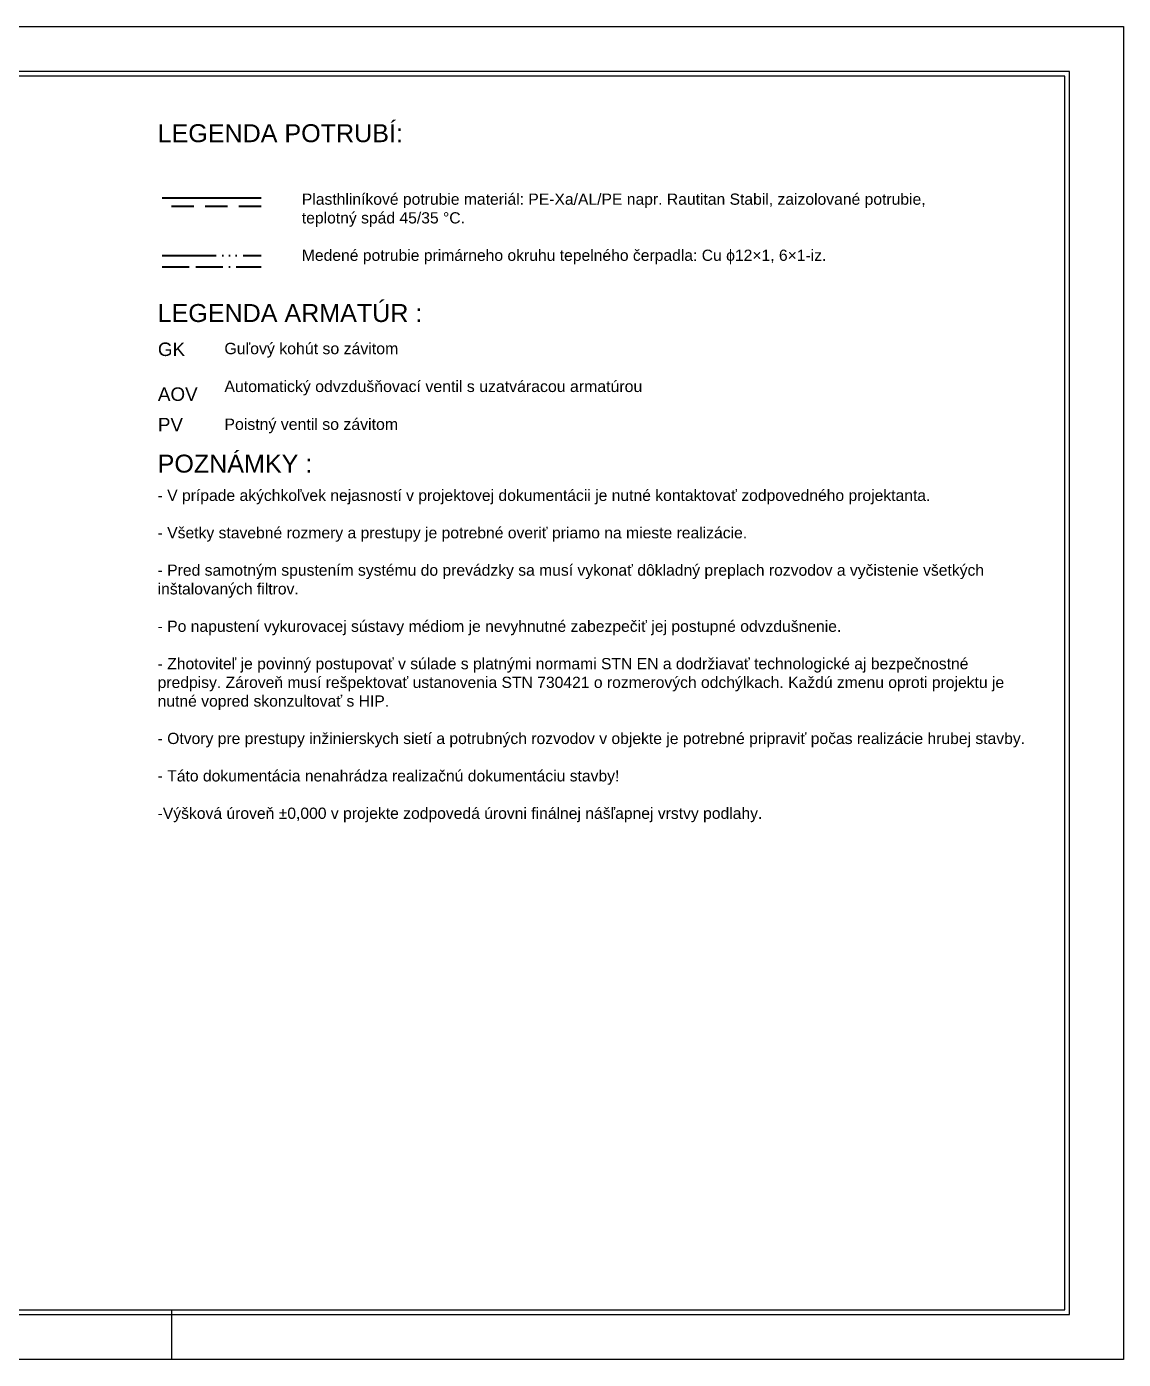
# Model space of a CAD drawing. Header units: millimetres. Extents: x 1046 to 78755, y 389 to 54562.
# Drawn here: x 20678 to 32896, y 22954 to 37804 of the extents above; entities that cross this region are included whole.
import ezdxf

# ---------------------------------------------------------------- set-up
doc = ezdxf.new("R2010")
doc.units = ezdxf.units.MM
for name, pattern in [('ACAD_ISO06W100', [36, 24, -3, 0, -3, 0, -3, 0, -3]), ('ACAD_ISO11W100', [33, 12, -3, 12, -3, 0, -3]), ('DASH', [75, 50, -25])]:
    doc.linetypes.add(name, pattern=pattern)
doc.layers.add('NETLAC', color=6, linetype='Continuous', plot=False)
for name, color, linetype, lineweight in [('Schedule Graphics', 7, 'Continuous', 9), ('vyk-privod-45', 240, 'Continuous', 40), ('vyk-tc-privod', 175, 'ACAD_ISO06W100', 40), ('vyk-tc-vratka', 30, 'ACAD_ISO11W100', 40), ('vyk-vratka_35°C', 132, 'DASH', 40), ('vyk_POPIS', 7, 'Continuous', 20)]:
    doc.layers.add(name, color=color, linetype=linetype, lineweight=lineweight)
doc.layers.add('vyk-privod2', color=7, linetype='Continuous')
doc.styles.add('ARIAL', font='arial.ttf')
doc.styles.get("Standard").update_dxf_attribs({"font": 'arial.ttf'})

msp = doc.modelspace()

# ---------------------------------------------------------------- linework, layer by layer
msp.add_line((22296.1, 22953.5, -0.8), (22296.1, 23503.5, -0.8))
at = {"elevation": -0.8}
for points in [[(1796.1, 23453.5), (32296.1, 23453.5), (32296.1, 37303.5), (1796.1, 37303.5)], [(1846.1, 23503.5), (32246.1, 23503.5), (32246.1, 37253.5), (1846.1, 37253.5)]]:
    msp.add_lwpolyline(points, close=True, dxfattribs=at)
at = {"layer": 'NETLAC', "elevation": -0.8}
msp.add_lwpolyline([(32896.1, 22953.5), (1296.1, 22953.5), (1296.1, 37803.5), (32896.1, 37803.5)], close=True, dxfattribs=at)
at = {"layer": 'vyk-privod-45'}
msp.add_line((22188.5, 35897.7), (23291.6, 35897.7), dxfattribs=at)
at = {"layer": 'vyk-tc-privod', "ltscale": 25}
msp.add_line((22188.5, 35254.4), (23291.6, 35254.4), dxfattribs=at)
at = {"layer": 'vyk-tc-vratka', "ltscale": 25}
msp.add_line((22188.5, 35126.1), (23291.6, 35126.1), dxfattribs=at)
at = {"layer": 'vyk-vratka_35°C', "ltscale": 5}
msp.add_line((23291.6, 35797.7), (22188.5, 35797.7), dxfattribs=at)

# ---------------------------------------------------------------- texts
at = {"char_height": 125, "attachment_point": 1}
for s, width, insert in [('\\PPlasthliníkové potrubie materiál: PE-Xa/AL/PE napr. Rautitan Stabil, zaizolované potrubie, teplotný spád 45/35 °C.^J\\PMedené potrubie primárneho okruhu tepelného čerpadla: Cu ϕ12×1, 6×1-iz.', 7416.579, (23744, 36152.3)), ('- V prípade akýchkoľvek nejasností v projektovej dokumentácii je nutné kontaktovať zodpovedného projektanta.\\P\\P- Všetky stavebné rozmery a prestupy je potrebné overiť priamo na mieste realizácie.\\P\\P- Pred samotným spustením systému do prevádzky sa musí vykonať dôkladný preplach rozvodov a vyčistenie všetkých inštalovaných filtrov.\\P\\P- Po napustení vykurovacej sústavy médiom je nevyhnutné zabezpečiť jej postupné odvzdušnenie.\\P\\P- Zhotoviteľ je povinný postupovať v súlade s platnými normami STN EN a dodržiavať technologické aj bezpečnostné predpisy. Zároveň musí rešpektovať ustanovenia STN 730421 o rozmerových odchýlkach. Každú zmenu oproti projektu je nutné vopred skonzultovať s HIP.\\P\\P- Otvory pre prestupy inžinierskych sietí a potrubných rozvodov v objekte je potrebné pripraviť počas realizácie hrubej stavby.\\P\\P- Táto dokumentácia nenahrádza realizačnú dokumentáciu stavby!\\P\\P-Výšková úroveň ±0,000 v projekte zodpovedá úrovni finálnej nášľapnej vrstvy podlahy.', 9481.578, (22137.3, 32643.7))]:
    msp.add_mtext_dynamic_manual_height_columns(s, width=width, gutter_width=625, heights=[0], dxfattribs=dict(at, insert=insert))
at = {"layer": 'Schedule Graphics', "style": 'ARIAL'}
for s, p in [('LEGENDA POTRUBÍ:', (22137.3, 36516.3)), ('LEGENDA ARMATÚR :', (22137.3, 34512.6, -0.8)), ('POZNÁMKY :', (22137.3, 32834.5))]:
    msp.add_text(s, height=200, dxfattribs=at).set_placement(p)
at = {"layer": 'vyk-privod2', "lineweight": 35, "style": 'ARIAL'}
for s, p in [('GK', (22140.5, 34133.7, -0.8)), ('AOV', (22140.5, 33633.7, -0.8)), ('PV', (22140.5, 33294, -0.8))]:
    msp.add_text(s, height=150, dxfattribs=at).set_placement(p)
at = {"layer": 'vyk_POPIS', "insert": (22881.3, 34280.5, -0.8), "char_height": 126.5, "attachment_point": 1, "style": 'ARIAL'}
msp.add_mtext_dynamic_manual_height_columns('Guľový kohút so závitom\\P\\PAutomatický odvzdušňovací ventil s uzatváracou armatúrou\\P\\PPoistný ventil so závitom', width=9488.825, gutter_width=12.5, heights=[0], dxfattribs=at)

doc.saveas('drawing.dxf')
